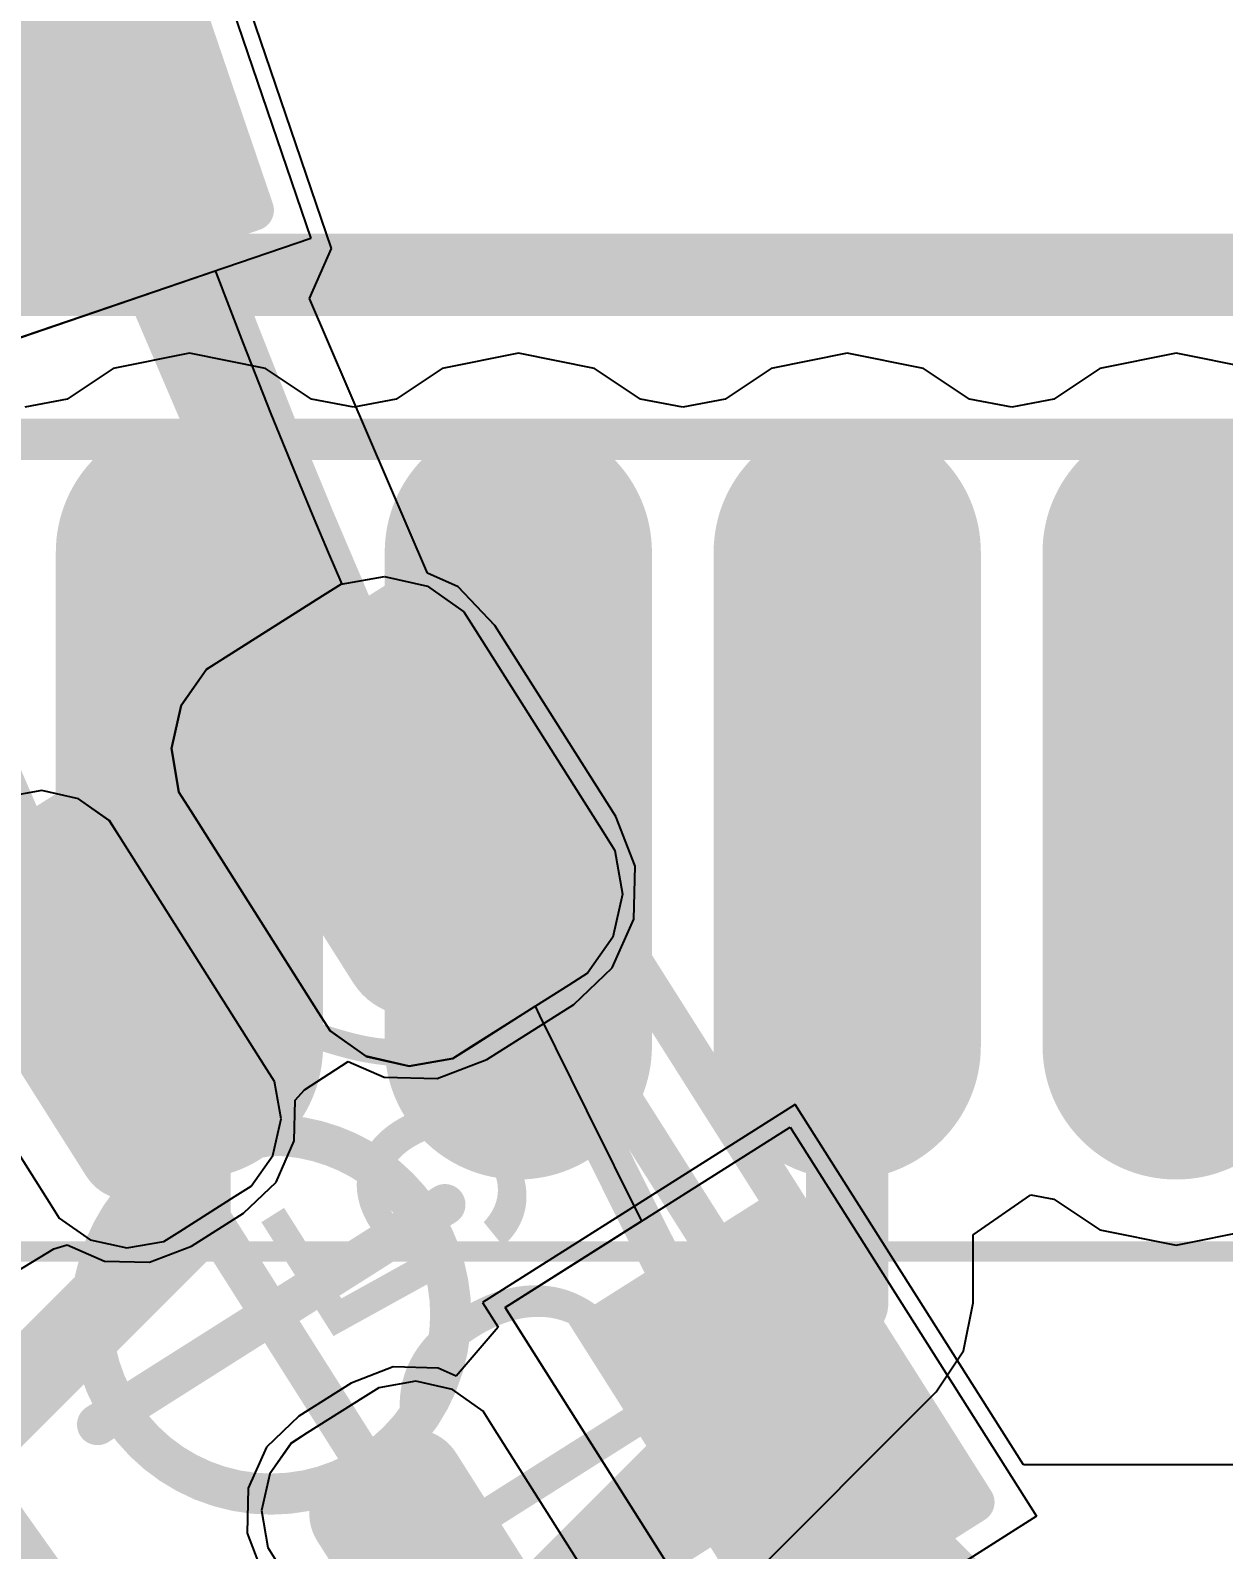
# Model space of a CAD drawing. Header units: inches. Extents: x -52 to 109, y 0 to 35.
# Drawn here: x 68.013 to 70.915, y 4.5 to 8.194 of the extents above; entities that cross this region are included whole.
import ezdxf

# ---------------------------------------------------------------- set-up
doc = ezdxf.new("R2010")
doc.units = ezdxf.units.IN
for name, color, linetype in [('Bottom 3D Body', 216, 'Continuous'), ('Bottom Courtyard', 56, 'Continuous'), ('Bottom Layer', 5, 'Continuous'), ('Bottom Overlay', 54, 'Continuous'), ('Bottom Paste', 16, 'Continuous'), ('Bottom Solder', 6, 'Continuous'), ('Mechanical 1', 6, 'Continuous'), ('Mechanical 4', 56, 'Continuous'), ('Top Component Outline', 56, 'Continuous'), ('Top Courtyard', 56, 'Continuous'), ('Top Layer', 1, 'Continuous'), ('Top Overlay', 2, 'Continuous'), ('Top Paste', 8, 'Continuous'), ('Top Solder', 216, 'Continuous')]:
    doc.layers.add(name, color=color, linetype=linetype)
doc.styles.add('Arial', font='', dxfattribs={"height": 0.2})
doc.styles.get('Arial').set_extended_font_data('Arial')

# ---------------------------------------------------------------- blocks, each defined once
blk = doc.blocks.new('APA_RGB_LED_2020_378')
at = {"layer": 'Top Layer'}
h = blk.add_hatch(color=1, dxfattribs=at)
edge = h.paths.add_edge_path()
edge.add_arc((-1.125, 1.025), 0.125, 90, 180)
edge.add_line((-1.25, 1.025), (-1.25, 0.775))
edge.add_arc((-1.125, 0.775), 0.125, 180, 270)
edge.add_line((-1.125, 0.65), (-0.575, 0.65))
edge.add_arc((-0.575, 0.775), 0.125, 270, 360)
edge.add_line((-0.45, 0.775), (-0.45, 1.025))
edge.add_arc((-0.575, 1.025), 0.125, 0, 90)
edge.add_line((-0.575, 1.15), (-1.125, 1.15))
h = blk.add_hatch(color=1, dxfattribs=at)
edge = h.paths.add_edge_path()
edge.add_arc((0.575, 1.025), 0.125, 90, 180)
edge.add_line((0.45, 1.025), (0.45, 0.775))
edge.add_arc((0.575, 0.775), 0.125, 180, 270)
edge.add_line((0.575, 0.65), (1.125, 0.65))
edge.add_arc((1.125, 0.775), 0.125, 270, 360)
edge.add_line((1.25, 0.775), (1.25, 1.025))
edge.add_arc((1.125, 1.025), 0.125, 0, 90)
edge.add_line((1.125, 1.15), (0.575, 1.15))
h = blk.add_hatch(color=1, dxfattribs=at)
edge = h.paths.add_edge_path()
edge.add_arc((-1.175, 0.075), 0.075, 90, 180)
edge.add_line((-1.25, 0.075), (-1.25, -0.075))
edge.add_arc((-1.175, -0.075), 0.075, 180, 270)
edge.add_line((-1.175, -0.15), (-0.525, -0.15))
edge.add_arc((-0.525, -0.075), 0.075, 270, 360)
edge.add_line((-0.45, -0.075), (-0.45, 0.075))
edge.add_arc((-0.525, 0.075), 0.075, 0, 90)
edge.add_line((-0.525, 0.15), (-1.175, 0.15))
h = blk.add_hatch(color=1, dxfattribs=at)
edge = h.paths.add_edge_path()
edge.add_arc((0.525, 0.075), 0.075, 90, 180)
edge.add_line((0.45, 0.075), (0.45, -0.075))
edge.add_arc((0.525, -0.075), 0.075, 180, 270)
edge.add_line((0.525, -0.15), (1.175, -0.15))
edge.add_arc((1.175, -0.075), 0.075, 270, 360)
edge.add_line((1.25, -0.075), (1.25, 0.075))
edge.add_arc((1.175, 0.075), 0.075, 0, 90)
edge.add_line((1.175, 0.15), (0.525, 0.15))
blk.add_hatch(color=1, dxfattribs=at).paths.add_polyline_path([(-1.25, -0.65), (-0.45, -0.65), (-0.45, -1.15), (-1.25, -1.15)])
h = blk.add_hatch(color=1, dxfattribs=at)
edge = h.paths.add_edge_path()
edge.add_arc((0.575, -0.775), 0.125, 90, 180)
edge.add_line((0.45, -0.775), (0.45, -1.025))
edge.add_arc((0.575, -1.025), 0.125, 180, 270)
edge.add_line((0.575, -1.15), (1.125, -1.15))
edge.add_arc((1.125, -1.025), 0.125, 270, 360)
edge.add_line((1.25, -1.025), (1.25, -0.775))
edge.add_arc((1.125, -0.775), 0.125, 0, 90)
edge.add_line((1.125, -0.65), (0.575, -0.65))
at = {"layer": 'Top Paste'}
h = blk.add_hatch(color=8, dxfattribs=at)
edge = h.paths.add_edge_path()
edge.add_arc((-1.125, 1.025), 0.125, 90, 180)
edge.add_line((-1.25, 1.025), (-1.25, 0.775))
edge.add_arc((-1.125, 0.775), 0.125, 180, 270)
edge.add_line((-1.125, 0.65), (-0.575, 0.65))
edge.add_arc((-0.575, 0.775), 0.125, 270, 360)
edge.add_line((-0.45, 0.775), (-0.45, 1.025))
edge.add_arc((-0.575, 1.025), 0.125, 0, 90)
edge.add_line((-0.575, 1.15), (-1.125, 1.15))
h = blk.add_hatch(color=8, dxfattribs=at)
edge = h.paths.add_edge_path()
edge.add_arc((0.575, 1.025), 0.125, 90, 180)
edge.add_line((0.45, 1.025), (0.45, 0.775))
edge.add_arc((0.575, 0.775), 0.125, 180, 270)
edge.add_line((0.575, 0.65), (1.125, 0.65))
edge.add_arc((1.125, 0.775), 0.125, 270, 360)
edge.add_line((1.25, 0.775), (1.25, 1.025))
edge.add_arc((1.125, 1.025), 0.125, 0, 90)
edge.add_line((1.125, 1.15), (0.575, 1.15))
h = blk.add_hatch(color=8, dxfattribs=at)
edge = h.paths.add_edge_path()
edge.add_arc((-1.175, 0.075), 0.075, 90, 180)
edge.add_line((-1.25, 0.075), (-1.25, -0.075))
edge.add_arc((-1.175, -0.075), 0.075, 180, 270)
edge.add_line((-1.175, -0.15), (-0.525, -0.15))
edge.add_arc((-0.525, -0.075), 0.075, 270, 360)
edge.add_line((-0.45, -0.075), (-0.45, 0.075))
edge.add_arc((-0.525, 0.075), 0.075, 0, 90)
edge.add_line((-0.525, 0.15), (-1.175, 0.15))
h = blk.add_hatch(color=8, dxfattribs=at)
edge = h.paths.add_edge_path()
edge.add_arc((0.525, 0.075), 0.075, 90, 180)
edge.add_line((0.45, 0.075), (0.45, -0.075))
edge.add_arc((0.525, -0.075), 0.075, 180, 270)
edge.add_line((0.525, -0.15), (1.175, -0.15))
edge.add_arc((1.175, -0.075), 0.075, 270, 360)
edge.add_line((1.25, -0.075), (1.25, 0.075))
edge.add_arc((1.175, 0.075), 0.075, 0, 90)
edge.add_line((1.175, 0.15), (0.525, 0.15))
blk.add_hatch(color=8, dxfattribs=at).paths.add_polyline_path([(-1.25, -0.65), (-0.45, -0.65), (-0.45, -1.15), (-1.25, -1.15)])
h = blk.add_hatch(color=8, dxfattribs=at)
edge = h.paths.add_edge_path()
edge.add_arc((0.575, -0.775), 0.125, 90, 180)
edge.add_line((0.45, -0.775), (0.45, -1.025))
edge.add_arc((0.575, -1.025), 0.125, 180, 270)
edge.add_line((0.575, -1.15), (1.125, -1.15))
edge.add_arc((1.125, -1.025), 0.125, 270, 360)
edge.add_line((1.25, -1.025), (1.25, -0.775))
edge.add_arc((1.125, -0.775), 0.125, 0, 90)
edge.add_line((1.125, -0.65), (0.575, -0.65))
at = {"layer": 'Top Solder'}
h = blk.add_hatch(color=216, dxfattribs=at)
edge = h.paths.add_edge_path()
edge.add_arc((-1.125, 1.025), 0.175, 90, 180)
edge.add_line((-1.3, 1.025), (-1.3, 0.775))
edge.add_arc((-1.125, 0.775), 0.175, 180, 270)
edge.add_line((-1.125, 0.6), (-0.575, 0.6))
edge.add_arc((-0.575, 0.775), 0.175, 270, 360)
edge.add_line((-0.4, 0.775), (-0.4, 1.025))
edge.add_arc((-0.575, 1.025), 0.175, 0, 90)
edge.add_line((-0.575, 1.2), (-1.125, 1.2))
h = blk.add_hatch(color=216, dxfattribs=at)
edge = h.paths.add_edge_path()
edge.add_arc((0.575, 1.025), 0.175, 90, 180)
edge.add_line((0.4, 1.025), (0.4, 0.775))
edge.add_arc((0.575, 0.775), 0.175, 180, 270)
edge.add_line((0.575, 0.6), (1.125, 0.6))
edge.add_arc((1.125, 0.775), 0.175, 270, 360)
edge.add_line((1.3, 0.775), (1.3, 1.025))
edge.add_arc((1.125, 1.025), 0.175, 0, 90)
edge.add_line((1.125, 1.2), (0.575, 1.2))
h = blk.add_hatch(color=216, dxfattribs=at)
edge = h.paths.add_edge_path()
edge.add_arc((-1.175, 0.075), 0.125, 90, 180)
edge.add_line((-1.3, 0.075), (-1.3, -0.075))
edge.add_arc((-1.175, -0.075), 0.125, 180, 270)
edge.add_line((-1.175, -0.2), (-0.525, -0.2))
edge.add_arc((-0.525, -0.075), 0.125, 270, 360)
edge.add_line((-0.4, -0.075), (-0.4, 0.075))
edge.add_arc((-0.525, 0.075), 0.125, 0, 90)
edge.add_line((-0.525, 0.2), (-1.175, 0.2))
h = blk.add_hatch(color=216, dxfattribs=at)
edge = h.paths.add_edge_path()
edge.add_arc((0.525, 0.075), 0.125, 90, 180)
edge.add_line((0.4, 0.075), (0.4, -0.075))
edge.add_arc((0.525, -0.075), 0.125, 180, 270)
edge.add_line((0.525, -0.2), (1.175, -0.2))
edge.add_arc((1.175, -0.075), 0.125, 270, 360)
edge.add_line((1.3, -0.075), (1.3, 0.075))
edge.add_arc((1.175, 0.075), 0.125, 0, 90)
edge.add_line((1.175, 0.2), (0.525, 0.2))
blk.add_hatch(color=216, dxfattribs=at).paths.add_polyline_path([(-1.3, -0.6), (-0.4, -0.6), (-0.4, -1.2), (-1.3, -1.2)])
h = blk.add_hatch(color=216, dxfattribs=at)
edge = h.paths.add_edge_path()
edge.add_arc((0.575, -0.775), 0.175, 90, 180)
edge.add_line((0.4, -0.775), (0.4, -1.025))
edge.add_arc((0.575, -1.025), 0.175, 180, 270)
edge.add_line((0.575, -1.2), (1.125, -1.2))
edge.add_arc((1.125, -1.025), 0.175, 270, 360)
edge.add_line((1.3, -1.025), (1.3, -0.775))
edge.add_arc((1.125, -0.775), 0.175, 0, 90)
edge.add_line((1.125, -0.6), (0.575, -0.6))
at = {"layer": 'Top Component Outline'}
for points in [[(1, 1, 0.1, 0.1, 0), (-1, 1, 0.1, 0.1, 0)], [(-1, 1, 0.1, 0.1, 0), (-1, -1, 0.1, 0.1, 0)], [(1, 1, 0.1, 0.1, 0), (1, -1, 0.1, 0.1, 0)], [(1, -1, 0.1, 0.1, 0), (-1, -1, 0.1, 0.1, 0)]]:
    blk.add_lwpolyline(points, format="xyseb", dxfattribs=at)
for points in [[(-1.025, 1, 0.05, 0.05, 1), (-0.975, 1, 0.05, 0.05, 1)], [(-1.025, 1, 0.05, 0.05, 1), (-0.975, 1, 0.05, 0.05, 1)], [(0.975, 1, 0.05, 0.05, 1), (1.025, 1, 0.05, 0.05, 1)], [(0.975, 1, 0.05, 0.05, 1), (1.025, 1, 0.05, 0.05, 1)], [(-1.025, -1, 0.05, 0.05, 1), (-0.975, -1, 0.05, 0.05, 1)], [(-1.025, -1, 0.05, 0.05, 1), (-0.975, -1, 0.05, 0.05, 1)], [(0.975, -1, 0.05, 0.05, 1), (1.025, -1, 0.05, 0.05, 1)], [(0.975, -1, 0.05, 0.05, 1), (1.025, -1, 0.05, 0.05, 1)]]:
    blk.add_lwpolyline(points, format="xyseb", close=True, dxfattribs=at)
at = {"layer": 'Top Courtyard'}
for points in [[(-1.3, 1.2, 0.1, 0.1, 0), (-1.3, -1.2, 0.1, 0.1, 0)], [(1.3, 1.2, 0.1, 0.1, 0), (-1.3, 1.2, 0.1, 0.1, 0)], [(1.3, 1.2, 0.1, 0.1, 0), (1.3, -1.2, 0.1, 0.1, 0)], [(0, 0.5, 0.1, 0.1, 0), (0, -0.5, 0.1, 0.1, 0)], [(0.5, 0, 0.1, 0.1, 0), (-0.5, 0, 0.1, 0.1, 0)], [(1.3, -1.2, 0.1, 0.1, 0), (-1.3, -1.2, 0.1, 0.1, 0)]]:
    blk.add_lwpolyline(points, format="xyseb", dxfattribs=at)
for points in [[(-1.325, 1.2, 0.05, 0.05, 1), (-1.275, 1.2, 0.05, 0.05, 1)], [(-1.325, 1.2, 0.05, 0.05, 1), (-1.275, 1.2, 0.05, 0.05, 1)], [(1.275, 1.2, 0.05, 0.05, 1), (1.325, 1.2, 0.05, 0.05, 1)], [(1.275, 1.2, 0.05, 0.05, 1), (1.325, 1.2, 0.05, 0.05, 1)], [(-0.025, 0.5, 0.05, 0.05, 1), (0.025, 0.5, 0.05, 0.05, 1)], [(-0.525, 0, 0.05, 0.05, 1), (-0.475, 0, 0.05, 0.05, 1)], [(0.475, 0, 0.05, 0.05, 1), (0.525, 0, 0.05, 0.05, 1)], [(-0.025, -0.5, 0.05, 0.05, 1), (0.025, -0.5, 0.05, 0.05, 1)], [(-1.325, -1.2, 0.05, 0.05, 1), (-1.275, -1.2, 0.05, 0.05, 1)], [(-1.325, -1.2, 0.05, 0.05, 1), (-1.275, -1.2, 0.05, 0.05, 1)], [(1.275, -1.2, 0.05, 0.05, 1), (1.325, -1.2, 0.05, 0.05, 1)], [(1.275, -1.2, 0.05, 0.05, 1), (1.325, -1.2, 0.05, 0.05, 1)]]:
    blk.add_lwpolyline(points, format="xyseb", close=True, dxfattribs=at)
at = {"layer": 'Top Overlay'}
for p, q in [((-1.2929, 1.2689), (-1.1937, 1.31)), ((-1.1937, 1.31), (-1.14, 1.31)), ((-1.14, 1.31), (-1.14, 1.31)), ((-1.14, 1.31), (-0.56, 1.31)), ((-0.56, 1.31), (-0.5063, 1.31)), ((-0.5063, 1.31), (-0.4071, 1.2689)), ((0.4071, 1.2689), (0.5063, 1.31)), ((0.5063, 1.31), (0.56, 1.31)), ((0.56, 1.31), (0.56, 1.31)), ((0.56, 1.31), (1.14, 1.31)), ((1.14, 1.31), (1.1937, 1.31)), ((1.1937, 1.31), (1.2929, 1.2689)), ((-1.3689, 1.1929), (-1.2929, 1.2689)), ((-0.4071, 1.2689), (-0.3311, 1.1929)), ((0.3311, 1.1929), (0.4071, 1.2689)), ((1.2929, 1.2689), (1.3689, 1.1929)), ((-1.41, 1.0937), (-1.3689, 1.1929)), ((-0.3311, 1.1929), (-0.29, 1.0937)), ((0.29, 1.0937), (0.3311, 1.1929)), ((1.3689, 1.1929), (1.41, 1.0937)), ((-1.41, 1.04), (-1.41, 1.0937)), ((-0.29, 1.0937), (-0.29, 1.04)), ((0.29, 1.04), (0.29, 1.0937)), ((1.41, 1.0937), (1.41, 1.04)), ((-1.41, 0.76), (-1.41, 1.04)), ((-0.29, 1.04), (-0.29, 1.04)), ((-0.29, 1.04), (-0.29, 0.76)), ((0.29, 0.76), (0.29, 1.04)), ((1.41, 1.04), (1.41, 1.04)), ((1.41, 1.04), (1.41, 0.76)), ((-1.41, 0.76), (-1.41, 0.76)), ((-1.41, 0.7063), (-1.41, 0.76)), ((-0.29, 0.76), (-0.29, 0.7063)), ((0.29, 0.76), (0.29, 0.76)), ((0.29, 0.7063), (0.29, 0.76)), ((1.41, 0.76), (1.41, 0.7063)), ((-1.3689, 0.6071), (-1.41, 0.7063)), ((-0.29, 0.7063), (-0.3311, 0.6071)), ((0.3311, 0.6071), (0.29, 0.7063)), ((1.41, 0.7063), (1.3689, 0.6071)), ((-1.2929, 0.5311), (-1.3689, 0.6071)), ((-0.3311, 0.6071), (-0.4071, 0.5311)), ((0.4071, 0.5311), (0.3311, 0.6071)), ((1.3689, 0.6071), (1.2929, 0.5311)), ((-1.1937, 0.49), (-1.2929, 0.5311)), ((-0.4071, 0.5311), (-0.5063, 0.49)), ((0.5063, 0.49), (0.4071, 0.5311)), ((1.2929, 0.5311), (1.1937, 0.49)), ((-1.14, 0.49), (-1.1937, 0.49)), ((-0.56, 0.49), (-1.14, 0.49)), ((-0.5063, 0.49), (-0.56, 0.49)), ((-0.56, 0.49), (-0.56, 0.49)), ((0.56, 0.49), (0.5063, 0.49)), ((1.14, 0.49), (0.56, 0.49)), ((1.1937, 0.49), (1.14, 0.49)), ((1.14, 0.49), (1.14, 0.49)), ((-1.2258, 0.31), (-1.3103, 0.275)), ((-1.18, 0.31), (-1.2258, 0.31)), ((-0.52, 0.31), (-1.18, 0.31)), ((-0.4743, 0.31), (-0.52, 0.31)), ((-0.52, 0.31), (-0.52, 0.31)), ((-0.3897, 0.275), (-0.4743, 0.31)), ((0.4742, 0.31), (0.3897, 0.275)), ((0.52, 0.31), (0.4742, 0.31)), ((1.18, 0.31), (0.52, 0.31)), ((1.2258, 0.31), (1.18, 0.31)), ((1.18, 0.31), (1.18, 0.31)), ((1.3103, 0.275), (1.2258, 0.31)), ((-1.3103, 0.275), (-1.375, 0.2103)), ((-0.325, 0.2103), (-0.3897, 0.275)), ((0.3897, 0.275), (0.325, 0.2103)), ((1.375, 0.2103), (1.3103, 0.275)), ((-1.375, 0.2103), (-1.41, 0.1258)), ((-0.29, 0.1258), (-0.325, 0.2103)), ((0.325, 0.2103), (0.29, 0.1258)), ((1.41, 0.1258), (1.375, 0.2103)), ((-1.41, 0.1258), (-1.41, 0.08)), ((-0.29, 0.08), (-0.29, 0.1258)), ((0.29, 0.1258), (0.29, 0.08)), ((1.41, 0.08), (1.41, 0.1258)), ((-1.41, 0.08), (-1.41, -0.08)), ((-1.41, 0.08), (-1.41, 0.08)), ((-0.29, -0.08), (-0.29, 0.08)), ((0.29, 0.08), (0.29, -0.08)), ((0.29, 0.08), (0.29, 0.08)), ((1.41, -0.08), (1.41, 0.08)), ((-1.41, -0.08), (-1.41, -0.1258)), ((-0.29, -0.1257), (-0.29, -0.08)), ((-0.29, -0.08), (-0.29, -0.08)), ((0.29, -0.08), (0.29, -0.1258)), ((1.41, -0.1257), (1.41, -0.08)), ((1.41, -0.08), (1.41, -0.08)), ((-1.41, -0.1258), (-1.375, -0.2103)), ((-0.325, -0.2103), (-0.29, -0.1257)), ((0.29, -0.1258), (0.325, -0.2103)), ((1.375, -0.2103), (1.41, -0.1257)), ((-1.375, -0.2103), (-1.3103, -0.275)), ((-0.3897, -0.275), (-0.325, -0.2103)), ((0.325, -0.2103), (0.3897, -0.275)), ((1.3103, -0.275), (1.375, -0.2103)), ((-1.3103, -0.275), (-1.2258, -0.31)), ((-0.4742, -0.31), (-0.3897, -0.275)), ((0.3897, -0.275), (0.4742, -0.31)), ((1.2258, -0.31), (1.3103, -0.275)), ((-1.2258, -0.31), (-1.18, -0.31)), ((-1.18, -0.31), (-1.18, -0.31)), ((-1.18, -0.31), (-0.52, -0.31)), ((-0.52, -0.31), (-0.4742, -0.31)), ((0.4742, -0.31), (0.52, -0.31)), ((0.52, -0.31), (0.52, -0.31)), ((0.52, -0.31), (1.18, -0.31)), ((1.18, -0.31), (1.2258, -0.31)), ((-1.41, -1.31), (-1.41, -0.49)), ((-1.41, -0.49), (-0.29, -0.49)), ((-0.29, -0.49), (-0.29, -1.31)), ((0.4071, -0.5311), (0.5063, -0.49)), ((0.5063, -0.49), (0.56, -0.49)), ((0.56, -0.49), (0.56, -0.49)), ((0.56, -0.49), (1.14, -0.49)), ((1.14, -0.49), (1.1937, -0.49)), ((1.1937, -0.49), (1.2929, -0.5311)), ((0.3311, -0.6071), (0.4071, -0.5311)), ((1.2929, -0.5311), (1.3689, -0.6071)), ((0.29, -0.7063), (0.3311, -0.6071)), ((1.3689, -0.6071), (1.41, -0.7063)), ((0.29, -0.76), (0.29, -0.7063)), ((1.41, -0.7063), (1.41, -0.76)), ((0.29, -1.04), (0.29, -0.76)), ((1.41, -0.76), (1.41, -0.76)), ((1.41, -0.76), (1.41, -1.04)), ((0.29, -1.04), (0.29, -1.04)), ((0.29, -1.0937), (0.29, -1.04)), ((1.41, -1.04), (1.41, -1.0937)), ((0.3311, -1.1929), (0.29, -1.0937)), ((1.41, -1.0937), (1.3689, -1.1929)), ((0.4071, -1.2689), (0.3311, -1.1929)), ((1.3689, -1.1929), (1.2929, -1.2689)), ((0.5063, -1.31), (0.4071, -1.2689)), ((1.2929, -1.2689), (1.1937, -1.31)), ((-0.29, -1.31), (-1.41, -1.31)), ((0.56, -1.31), (0.5063, -1.31)), ((1.14, -1.31), (0.56, -1.31)), ((1.1937, -1.31), (1.14, -1.31)), ((1.14, -1.31), (1.14, -1.31))]:
    blk.add_line(p, q, dxfattribs=at)
at = {"layer": 'Top Courtyard', "style": 'Arial'}
blk.add_text('D51', height=0.6, dxfattribs=at).set_placement((-0.8, -0.7))
blk = doc.blocks.new('APA_RGB_LED_2020_379')
at = {"layer": 'Top Layer'}
h = blk.add_hatch(color=1, dxfattribs=at)
edge = h.paths.add_edge_path()
edge.add_arc((-1.175, 0.075), 0.075, 90, 180)
edge.add_line((-1.25, 0.075), (-1.25, -0.075))
edge.add_arc((-1.175, -0.075), 0.075, 180, 270)
edge.add_line((-1.175, -0.15), (-0.525, -0.15))
edge.add_arc((-0.525, -0.075), 0.075, 270, 360)
edge.add_line((-0.45, -0.075), (-0.45, 0.075))
edge.add_arc((-0.525, 0.075), 0.075, 0, 90)
edge.add_line((-0.525, 0.15), (-1.175, 0.15))
h = blk.add_hatch(color=1, dxfattribs=at)
edge = h.paths.add_edge_path()
edge.add_arc((0.525, 0.075), 0.075, 90, 180)
edge.add_line((0.45, 0.075), (0.45, -0.075))
edge.add_arc((0.525, -0.075), 0.075, 180, 270)
edge.add_line((0.525, -0.15), (1.175, -0.15))
edge.add_arc((1.175, -0.075), 0.075, 270, 360)
edge.add_line((1.25, -0.075), (1.25, 0.075))
edge.add_arc((1.175, 0.075), 0.075, 0, 90)
edge.add_line((1.175, 0.15), (0.525, 0.15))
blk.add_hatch(color=1, dxfattribs=at).paths.add_polyline_path([(-1.25, -0.65), (-0.45, -0.65), (-0.45, -1.15), (-1.25, -1.15)])
h = blk.add_hatch(color=1, dxfattribs=at)
edge = h.paths.add_edge_path()
edge.add_arc((0.575, -0.775), 0.125, 90, 180)
edge.add_line((0.45, -0.775), (0.45, -1.025))
edge.add_arc((0.575, -1.025), 0.125, 180, 270)
edge.add_line((0.575, -1.15), (1.125, -1.15))
edge.add_arc((1.125, -1.025), 0.125, 270, 360)
edge.add_line((1.25, -1.025), (1.25, -0.775))
edge.add_arc((1.125, -0.775), 0.125, 0, 90)
edge.add_line((1.125, -0.65), (0.575, -0.65))
at = {"layer": 'Top Paste'}
h = blk.add_hatch(color=8, dxfattribs=at)
edge = h.paths.add_edge_path()
edge.add_arc((-1.175, 0.075), 0.075, 90, 180)
edge.add_line((-1.25, 0.075), (-1.25, -0.075))
edge.add_arc((-1.175, -0.075), 0.075, 180, 270)
edge.add_line((-1.175, -0.15), (-0.525, -0.15))
edge.add_arc((-0.525, -0.075), 0.075, 270, 360)
edge.add_line((-0.45, -0.075), (-0.45, 0.075))
edge.add_arc((-0.525, 0.075), 0.075, 0, 90)
edge.add_line((-0.525, 0.15), (-1.175, 0.15))
h = blk.add_hatch(color=8, dxfattribs=at)
edge = h.paths.add_edge_path()
edge.add_arc((0.525, 0.075), 0.075, 90, 180)
edge.add_line((0.45, 0.075), (0.45, -0.075))
edge.add_arc((0.525, -0.075), 0.075, 180, 270)
edge.add_line((0.525, -0.15), (1.175, -0.15))
edge.add_arc((1.175, -0.075), 0.075, 270, 360)
edge.add_line((1.25, -0.075), (1.25, 0.075))
edge.add_arc((1.175, 0.075), 0.075, 0, 90)
edge.add_line((1.175, 0.15), (0.525, 0.15))
blk.add_hatch(color=8, dxfattribs=at).paths.add_polyline_path([(-1.25, -0.65), (-0.45, -0.65), (-0.45, -1.15), (-1.25, -1.15)])
h = blk.add_hatch(color=8, dxfattribs=at)
edge = h.paths.add_edge_path()
edge.add_arc((0.575, -0.775), 0.125, 90, 180)
edge.add_line((0.45, -0.775), (0.45, -1.025))
edge.add_arc((0.575, -1.025), 0.125, 180, 270)
edge.add_line((0.575, -1.15), (1.125, -1.15))
edge.add_arc((1.125, -1.025), 0.125, 270, 360)
edge.add_line((1.25, -1.025), (1.25, -0.775))
edge.add_arc((1.125, -0.775), 0.125, 0, 90)
edge.add_line((1.125, -0.65), (0.575, -0.65))
at = {"layer": 'Top Solder'}
h = blk.add_hatch(color=216, dxfattribs=at)
edge = h.paths.add_edge_path()
edge.add_arc((-1.175, 0.075), 0.125, 90, 180)
edge.add_line((-1.3, 0.075), (-1.3, -0.075))
edge.add_arc((-1.175, -0.075), 0.125, 180, 270)
edge.add_line((-1.175, -0.2), (-0.525, -0.2))
edge.add_arc((-0.525, -0.075), 0.125, 270, 360)
edge.add_line((-0.4, -0.075), (-0.4, 0.075))
edge.add_arc((-0.525, 0.075), 0.125, 0, 90)
edge.add_line((-0.525, 0.2), (-1.175, 0.2))
h = blk.add_hatch(color=216, dxfattribs=at)
edge = h.paths.add_edge_path()
edge.add_arc((0.525, 0.075), 0.125, 90, 180)
edge.add_line((0.4, 0.075), (0.4, -0.075))
edge.add_arc((0.525, -0.075), 0.125, 180, 270)
edge.add_line((0.525, -0.2), (1.175, -0.2))
edge.add_arc((1.175, -0.075), 0.125, 270, 360)
edge.add_line((1.3, -0.075), (1.3, 0.075))
edge.add_arc((1.175, 0.075), 0.125, 0, 90)
edge.add_line((1.175, 0.2), (0.525, 0.2))
blk.add_hatch(color=216, dxfattribs=at).paths.add_polyline_path([(-1.3, -0.6), (-0.4, -0.6), (-0.4, -1.2), (-1.3, -1.2)])
h = blk.add_hatch(color=216, dxfattribs=at)
edge = h.paths.add_edge_path()
edge.add_arc((0.575, -0.775), 0.175, 90, 180)
edge.add_line((0.4, -0.775), (0.4, -1.025))
edge.add_arc((0.575, -1.025), 0.175, 180, 270)
edge.add_line((0.575, -1.2), (1.125, -1.2))
edge.add_arc((1.125, -1.025), 0.175, 270, 360)
edge.add_line((1.3, -1.025), (1.3, -0.775))
edge.add_arc((1.125, -0.775), 0.175, 0, 90)
edge.add_line((1.125, -0.6), (0.575, -0.6))
at = {"layer": 'Top Component Outline'}
for points in [[(-1, 1, 0.1, 0.1, 0), (-1, -1, 0.1, 0.1, 0)], [(1, 1, 0.1, 0.1, 0), (1, -1, 0.1, 0.1, 0)], [(1, -1, 0.1, 0.1, 0), (-1, -1, 0.1, 0.1, 0)]]:
    blk.add_lwpolyline(points, format="xyseb", dxfattribs=at)
for points in [[(-1.025, -1, 0.05, 0.05, 1), (-0.975, -1, 0.05, 0.05, 1)], [(-1.025, -1, 0.05, 0.05, 1), (-0.975, -1, 0.05, 0.05, 1)], [(0.975, -1, 0.05, 0.05, 1), (1.025, -1, 0.05, 0.05, 1)], [(0.975, -1, 0.05, 0.05, 1), (1.025, -1, 0.05, 0.05, 1)]]:
    blk.add_lwpolyline(points, format="xyseb", close=True, dxfattribs=at)
at = {"layer": 'Top Courtyard'}
for points in [[(-1.3, 1.2, 0.1, 0.1, 0), (-1.3, -1.2, 0.1, 0.1, 0)], [(1.3, 1.2, 0.1, 0.1, 0), (1.3, -1.2, 0.1, 0.1, 0)], [(0, 0.5, 0.1, 0.1, 0), (0, -0.5, 0.1, 0.1, 0)], [(0.5, 0, 0.1, 0.1, 0), (-0.5, 0, 0.1, 0.1, 0)], [(1.3, -1.2, 0.1, 0.1, 0), (-1.3, -1.2, 0.1, 0.1, 0)]]:
    blk.add_lwpolyline(points, format="xyseb", dxfattribs=at)
for points in [[(-0.025, 0.5, 0.05, 0.05, 1), (0.025, 0.5, 0.05, 0.05, 1)], [(-0.525, 0, 0.05, 0.05, 1), (-0.475, 0, 0.05, 0.05, 1)], [(0.475, 0, 0.05, 0.05, 1), (0.525, 0, 0.05, 0.05, 1)], [(-0.025, -0.5, 0.05, 0.05, 1), (0.025, -0.5, 0.05, 0.05, 1)], [(-1.325, -1.2, 0.05, 0.05, 1), (-1.275, -1.2, 0.05, 0.05, 1)], [(-1.325, -1.2, 0.05, 0.05, 1), (-1.275, -1.2, 0.05, 0.05, 1)], [(1.275, -1.2, 0.05, 0.05, 1), (1.325, -1.2, 0.05, 0.05, 1)], [(1.275, -1.2, 0.05, 0.05, 1), (1.325, -1.2, 0.05, 0.05, 1)]]:
    blk.add_lwpolyline(points, format="xyseb", close=True, dxfattribs=at)
at = {"layer": 'Top Overlay'}
for p, q in [((-0.4743, 0.31), (-0.52, 0.31)), ((-0.3897, 0.275), (-0.4743, 0.31)), ((0.4742, 0.31), (0.3897, 0.275)), ((0.52, 0.31), (0.4742, 0.31)), ((1.18, 0.31), (0.52, 0.31)), ((-0.325, 0.2103), (-0.3897, 0.275)), ((0.3897, 0.275), (0.325, 0.2103)), ((-0.29, 0.1258), (-0.325, 0.2103)), ((0.325, 0.2103), (0.29, 0.1258)), ((-0.29, 0.08), (-0.29, 0.1258)), ((0.29, 0.1258), (0.29, 0.08)), ((-0.29, -0.08), (-0.29, 0.08)), ((0.29, 0.08), (0.29, -0.08)), ((0.29, 0.08), (0.29, 0.08)), ((-0.29, -0.1257), (-0.29, -0.08)), ((-0.29, -0.08), (-0.29, -0.08)), ((0.29, -0.08), (0.29, -0.1257)), ((-0.325, -0.2103), (-0.29, -0.1257)), ((0.29, -0.1257), (0.325, -0.2103)), ((1.375, -0.2103), (1.41, -0.1258)), ((-0.3897, -0.275), (-0.325, -0.2103)), ((0.325, -0.2103), (0.3897, -0.275)), ((1.3103, -0.275), (1.375, -0.2103)), ((-0.4742, -0.31), (-0.3897, -0.275)), ((0.3897, -0.275), (0.4743, -0.31)), ((1.2258, -0.31), (1.3103, -0.275)), ((-1.18, -0.31), (-0.52, -0.31)), ((-0.52, -0.31), (-0.4742, -0.31)), ((0.4743, -0.31), (0.52, -0.31)), ((0.52, -0.31), (0.52, -0.31)), ((0.52, -0.31), (1.18, -0.31)), ((1.18, -0.31), (1.2258, -0.31)), ((-1.41, -1.31), (-1.41, -0.49)), ((-1.41, -0.49), (-0.29, -0.49)), ((-0.29, -0.49), (-0.29, -1.31)), ((0.4071, -0.5311), (0.5063, -0.49)), ((0.5063, -0.49), (0.56, -0.49)), ((0.56, -0.49), (0.56, -0.49)), ((0.56, -0.49), (1.14, -0.49)), ((1.14, -0.49), (1.1937, -0.49)), ((1.1937, -0.49), (1.2929, -0.5311)), ((0.3311, -0.6071), (0.4071, -0.5311)), ((1.2929, -0.5311), (1.3689, -0.6071)), ((0.29, -0.7063), (0.3311, -0.6071)), ((1.3689, -0.6071), (1.41, -0.7063)), ((0.29, -0.76), (0.29, -0.7063)), ((1.41, -0.7063), (1.41, -0.76)), ((0.29, -1.04), (0.29, -0.76)), ((1.41, -0.76), (1.41, -0.76)), ((1.41, -0.76), (1.41, -1.04)), ((0.29, -1.04), (0.29, -1.04)), ((0.29, -1.0937), (0.29, -1.04)), ((1.41, -1.04), (1.41, -1.0937)), ((0.3311, -1.1929), (0.29, -1.0937)), ((1.41, -1.0937), (1.3689, -1.1929)), ((0.4071, -1.2689), (0.3311, -1.1929)), ((1.3689, -1.1929), (1.2929, -1.2689)), ((0.5063, -1.31), (0.4071, -1.2689)), ((1.2929, -1.2689), (1.1937, -1.31)), ((-0.29, -1.31), (-1.41, -1.31)), ((0.56, -1.31), (0.5063, -1.31)), ((1.14, -1.31), (0.56, -1.31)), ((1.1937, -1.31), (1.14, -1.31)), ((1.14, -1.31), (1.14, -1.31))]:
    blk.add_line(p, q, dxfattribs=at)
at = {"layer": 'Top Courtyard', "style": 'Arial'}
blk.add_text('D52', height=0.6, dxfattribs=at).set_placement((-0.8, -0.7))
blk = doc.blocks.new('TQFP80P1200X1200X120_44N_B_447')
at = {"layer": 'Bottom Layer'}
h = blk.add_hatch(color=5, dxfattribs=at)
edge = h.paths.add_edge_path()
edge.add_arc((5.275, 3.2), 0.275, 90, 270)
edge.add_line((5.275, 2.925), (6.475, 2.925))
edge.add_arc((6.475, 3.2), 0.275, 270, 450)
edge.add_line((6.475, 3.475), (5.275, 3.475))
h = blk.add_hatch(color=5, dxfattribs=at)
edge = h.paths.add_edge_path()
edge.add_arc((5.275, 2.4), 0.275, 90, 270)
edge.add_line((5.275, 2.125), (6.475, 2.125))
edge.add_arc((6.475, 2.4), 0.275, 270, 450)
edge.add_line((6.475, 2.675), (5.275, 2.675))
h = blk.add_hatch(color=5, dxfattribs=at)
edge = h.paths.add_edge_path()
edge.add_arc((5.275, 1.6), 0.275, 90, 270)
edge.add_line((5.275, 1.325), (6.475, 1.325))
edge.add_arc((6.475, 1.6), 0.275, 270, 450)
edge.add_line((6.475, 1.875), (5.275, 1.875))
h = blk.add_hatch(color=5, dxfattribs=at)
edge = h.paths.add_edge_path()
edge.add_arc((5.275, 0.8), 0.275, 90, 270)
edge.add_line((5.275, 0.525), (6.475, 0.525))
edge.add_arc((6.475, 0.8), 0.275, 270, 450)
edge.add_line((6.475, 1.075), (5.275, 1.075))
at = {"layer": 'Bottom Paste'}
h = blk.add_hatch(color=16, dxfattribs=at)
edge = h.paths.add_edge_path()
edge.add_arc((5.275, 3.2), 0.275, 90, 270)
edge.add_line((5.275, 2.925), (6.475, 2.925))
edge.add_arc((6.475, 3.2), 0.275, 270, 450)
edge.add_line((6.475, 3.475), (5.275, 3.475))
h = blk.add_hatch(color=16, dxfattribs=at)
edge = h.paths.add_edge_path()
edge.add_arc((5.275, 2.4), 0.275, 90, 270)
edge.add_line((5.275, 2.125), (6.475, 2.125))
edge.add_arc((6.475, 2.4), 0.275, 270, 450)
edge.add_line((6.475, 2.675), (5.275, 2.675))
h = blk.add_hatch(color=16, dxfattribs=at)
edge = h.paths.add_edge_path()
edge.add_arc((5.275, 1.6), 0.275, 90, 270)
edge.add_line((5.275, 1.325), (6.475, 1.325))
edge.add_arc((6.475, 1.6), 0.275, 270, 450)
edge.add_line((6.475, 1.875), (5.275, 1.875))
h = blk.add_hatch(color=16, dxfattribs=at)
edge = h.paths.add_edge_path()
edge.add_arc((5.275, 0.8), 0.275, 90, 270)
edge.add_line((5.275, 0.525), (6.475, 0.525))
edge.add_arc((6.475, 0.8), 0.275, 270, 450)
edge.add_line((6.475, 1.075), (5.275, 1.075))
at = {"layer": 'Bottom Solder'}
h = blk.add_hatch(color=6, dxfattribs=at)
edge = h.paths.add_edge_path()
edge.add_arc((5.275, 3.2), 0.325, 90, 270)
edge.add_line((5.275, 2.875), (6.475, 2.875))
edge.add_arc((6.475, 3.2), 0.325, 270, 450)
edge.add_line((6.475, 3.525), (5.275, 3.525))
h = blk.add_hatch(color=6, dxfattribs=at)
edge = h.paths.add_edge_path()
edge.add_arc((5.275, 2.4), 0.325, 90, 270)
edge.add_line((5.275, 2.075), (6.475, 2.075))
edge.add_arc((6.475, 2.4), 0.325, 270, 450)
edge.add_line((6.475, 2.725), (5.275, 2.725))
h = blk.add_hatch(color=6, dxfattribs=at)
edge = h.paths.add_edge_path()
edge.add_arc((5.275, 1.6), 0.325, 90, 270)
edge.add_line((5.275, 1.275), (6.475, 1.275))
edge.add_arc((6.475, 1.6), 0.325, 270, 450)
edge.add_line((6.475, 1.925), (5.275, 1.925))
h = blk.add_hatch(color=6, dxfattribs=at)
edge = h.paths.add_edge_path()
edge.add_arc((5.275, 0.8), 0.325, 90, 270)
edge.add_line((5.275, 0.475), (6.475, 0.475))
edge.add_arc((6.475, 0.8), 0.325, 270, 450)
edge.add_line((6.475, 1.125), (5.275, 1.125))
at = {"layer": 'Bottom 3D Body'}
blk.add_lwpolyline([(5, -5, 0.1, 0.1, 0), (5, 5, 0.1, 0.1, 0)], format="xyseb", dxfattribs=at)
at = {"layer": 'Bottom Courtyard'}
blk.add_lwpolyline([(6.975, -6.975, 0.05, 0.05, 0), (6.975, 6.975, 0.05, 0.05, 0)], format="xyseb", dxfattribs=at)
at = {"layer": 'Bottom Overlay'}
blk.add_lwpolyline([(4.6, -4.6, 0.2, 0.2, 0), (4.6, 4.6, 0.2, 0.2, 0)], format="xyseb", dxfattribs=at)

msp = doc.modelspace()

# ---------------------------------------------------------------- linework, layer by layer
at = {"layer": 'Bottom Layer'}
for p, q in [((68.4, 7.4093), (68.2147, 7.3724)), ((68.5854, 7.3724), (68.4, 7.4093)), ((69.2, 7.4093), (69.0147, 7.3724)), ((69.3854, 7.3724), (69.2, 7.4093)), ((70, 7.4093), (69.8147, 7.3724)), ((70.1854, 7.3724), (70, 7.4093)), ((70.8, 7.4093), (70.6147, 7.3724)), ((70.9853, 7.3724), (70.8, 7.4093)), ((68.2147, 7.3724), (68.1027, 7.2976)), ((68.6973, 7.2976), (68.5854, 7.3724)), ((69.0147, 7.3724), (68.9027, 7.2976)), ((69.4973, 7.2976), (69.3854, 7.3724)), ((69.8147, 7.3724), (69.7027, 7.2976)), ((70.2973, 7.2976), (70.1854, 7.3724)), ((70.6147, 7.3724), (70.5027, 7.2976)), ((68.1027, 7.2976), (68, 7.2783)), ((68.8, 7.2783), (68.6973, 7.2976)), ((68.9027, 7.2976), (68.8, 7.2783)), ((69.6, 7.2783), (69.4973, 7.2976)), ((69.7027, 7.2976), (69.6, 7.2783)), ((70.4, 7.2783), (70.2973, 7.2976)), ((70.5027, 7.2976), (70.4, 7.2783)), ((70.3059, 5.2656), (70.4462, 5.363)), ((70.4462, 5.363), (70.5027, 5.3524)), ((70.5027, 5.3524), (70.6147, 5.2775)), ((70.3059, 5.1), (70.3059, 5.2656)), ((70.6147, 5.2775), (70.8, 5.2407)), ((70.8, 5.2407), (70.9853, 5.2775)), ((70.2826, 4.983), (70.3059, 5.1)), ((70.2163, 4.8837), (70.2826, 4.983)), ((69.3163, 3.9837), (70.2163, 4.8837)), ((70.2163, 4.8837), (70.2163, 4.8837))]:
    msp.add_line(p, q, dxfattribs=at)
for points in [[(68.4, 5.3, 0.2, 0.2, 0), (68.4, 6.325, 0.2, 0.2, 0)], [(70, 5.1, 0.2, 0.2, 0), (70, 6.325, 0.2, 0.2, 0)], [(67.7, 4.6, 0.2, 0.2, 0), (68.4, 5.3, 0.2, 0.2, 0)], [(69.1, 4.2, 0.2, 0.2, 0), (70, 5.1, 0.2, 0.2, 0)]]:
    msp.add_lwpolyline(points, format="xyseb", dxfattribs=at)
for points in [[(68.35, 6.325, 0.1, 0.1, 1), (68.45, 6.325, 0.1, 0.1, 1)], [(69.95, 6.325, 0.1, 0.1, 1), (70.05, 6.325, 0.1, 0.1, 1)], [(68.35, 5.3, 0.1, 0.1, 1), (68.45, 5.3, 0.1, 0.1, 1)], [(68.35, 5.3, 0.1, 0.1, 1), (68.45, 5.3, 0.1, 0.1, 1)], [(69.95, 5.1, 0.1, 0.1, 1), (70.05, 5.1, 0.1, 0.1, 1)], [(69.95, 5.1, 0.1, 0.1, 1), (70.05, 5.1, 0.1, 0.1, 1)]]:
    msp.add_lwpolyline(points, format="xyseb", close=True, dxfattribs=at)
at = {"layer": 'Mechanical 1'}
for points in [[(68.1957, 5.2385, 0.1, 0.1, -0.303347), (68.599, 5.5079, 0.1, 0.1, 0)], [(68.599, 5.5079, 0.1, 0.1, -0.198914), (68.9076, 5.3801, 0.1, 0.1, 0)], [(68.9076, 5.3801, 0.1, 0.1, -0.198914), (69.0355, 5.0715, 0.1, 0.1, 0)], [(68.2903, 4.7628, 0.1, 0.1, -0.303344), (68.1957, 5.2385, 0.1, 0.1, 0)], [(69.0355, 5.0714, 0.1, 0.1, -0.303346), (68.766, 4.6682, 0.1, 0.1, 0)], [(68.766, 4.6682, 0.1, 0.1, -0.303346), (68.2903, 4.7628, 0.1, 0.1, 0)]]:
    msp.add_lwpolyline(points, format="xyseb", dxfattribs=at)
for points in [[(68.574, 5.5079, 0.05, 0.05, 1), (68.624, 5.5079, 0.05, 0.05, 1)], [(68.574, 5.5079, 0.05, 0.05, 1), (68.624, 5.5079, 0.05, 0.05, 1)], [(68.8826, 5.3801, 0.05, 0.05, 1), (68.9326, 5.3801, 0.05, 0.05, 1)], [(68.8826, 5.3801, 0.05, 0.05, 1), (68.9326, 5.3801, 0.05, 0.05, 1)], [(68.1707, 5.2385, 0.05, 0.05, 1), (68.2207, 5.2385, 0.05, 0.05, 1)], [(68.1707, 5.2385, 0.05, 0.05, 1), (68.2207, 5.2385, 0.05, 0.05, 1)], [(69.0105, 5.0714, 0.05, 0.05, 1), (69.0605, 5.0714, 0.05, 0.05, 1)], [(69.0105, 5.0715, 0.05, 0.05, 1), (69.0605, 5.0715, 0.05, 0.05, 1)], [(68.2653, 4.7628, 0.05, 0.05, 1), (68.3153, 4.7628, 0.05, 0.05, 1)], [(68.2653, 4.7628, 0.05, 0.05, 1), (68.3153, 4.7628, 0.05, 0.05, 1)], [(68.741, 4.6682, 0.05, 0.05, 1), (68.791, 4.6682, 0.05, 0.05, 1)], [(68.741, 4.6682, 0.05, 0.05, 1), (68.791, 4.6682, 0.05, 0.05, 1)]]:
    msp.add_lwpolyline(points, format="xyseb", close=True, dxfattribs=at)
at = {"layer": 'Mechanical 4'}
for points in [[(71.8037, 7.4113, 0.1, 0.1, -0.035357), (70.8224, 13.6604, 0.1, 0.1, 0)], [(68.4323, 7.6904, 0.1, 0.1, -0.040304), (67.4175, 11.4084, 0.1, 0.1, 0)], [(68.3191, 4.0555, 0.1, 0.1, -0.079007), (66.1366, 8.0516, 0.1, 0.1, 0)], [(68.7022, 7.008, 0.1, 0.1, -0.010298), (68.4323, 7.6904, 0.1, 0.1, 0)], [(68.9898, 6.3532, 0.1, 0.1, -0.00835), (68.7022, 7.008, 0.1, 0.1, 0)], [(69.2897, 5.7211, 0.1, 0.1, -0.00615), (68.9898, 6.3532, 0.1, 0.1, 0)], [(69.9043, 4.5045, 0.1, 0.1, -0.004945), (69.2897, 5.7211, 0.1, 0.1, 0)], [(69.9043, 4.5045, 0.1, 0.1, 0), (70.056, 4.2112, 0.1, 0.1, 0)]]:
    msp.add_lwpolyline(points, format="xyseb", dxfattribs=at)
for points in [[(68.4073, 7.6904, 0.05, 0.05, 1), (68.4573, 7.6904, 0.05, 0.05, 1)], [(68.4073, 7.6904, 0.05, 0.05, 1), (68.4573, 7.6904, 0.05, 0.05, 1)], [(68.6772, 7.008, 0.05, 0.05, 1), (68.7272, 7.008, 0.05, 0.05, 1)], [(68.6772, 7.008, 0.05, 0.05, 1), (68.7272, 7.008, 0.05, 0.05, 1)], [(68.9648, 6.3532, 0.05, 0.05, 1), (69.0148, 6.3532, 0.05, 0.05, 1)], [(68.9648, 6.3532, 0.05, 0.05, 1), (69.0148, 6.3532, 0.05, 0.05, 1)], [(69.2647, 5.7211, 0.05, 0.05, 1), (69.3147, 5.7211, 0.05, 0.05, 1)], [(69.2647, 5.7211, 0.05, 0.05, 1), (69.3147, 5.7211, 0.05, 0.05, 1)], [(69.8793, 4.5045, 0.05, 0.05, 1), (69.9293, 4.5045, 0.05, 0.05, 1)], [(69.8793, 4.5045, 0.05, 0.05, 1), (69.9293, 4.5045, 0.05, 0.05, 1)]]:
    msp.add_lwpolyline(points, format="xyseb", close=True, dxfattribs=at)
at = {"layer": 'Top Layer'}
for p, q in [((68.7459, 7.6636), (68.3584, 8.7993)), ((68.6921, 7.5427), (68.7459, 7.6636)), ((68.7459, 7.6636), (68.7459, 7.6636)), ((68.9787, 6.8746), (68.6921, 7.5427)), ((69.054, 6.8412), (68.9787, 6.8746)), ((69.1431, 6.7475), (69.054, 6.8412)), ((69.4374, 6.2828), (69.1431, 6.7475)), ((69.4839, 6.1622), (69.4374, 6.2828)), ((69.4807, 6.033), (69.4839, 6.1622)), ((69.4283, 5.9148), (69.4807, 6.033)), ((69.3347, 5.8256), (69.4283, 5.9148)), ((69.1234, 5.6919), (69.3347, 5.8256)), ((69.0028, 5.6454), (69.1234, 5.6919)), ((68.6802, 5.6178), (68.786, 5.6873)), ((68.786, 5.6873), (68.8736, 5.6485)), ((68.6575, 5.5927), (68.6802, 5.6178)), ((68.8736, 5.6485), (69.0028, 5.6454)), ((68.6551, 5.4937), (68.6575, 5.5927)), ((69.8733, 5.5824), (69.1129, 5.101)), ((70.4283, 4.7059), (69.8733, 5.5824)), ((68.6107, 5.3937), (68.6551, 5.4937)), ((68.5315, 5.3182), (68.6107, 5.3937)), ((68.4048, 5.238), (68.5315, 5.3182)), ((67.9623, 5.1658), (68.0704, 5.2317)), ((68.0704, 5.2317), (68.1027, 5.2415)), ((68.1027, 5.2415), (68.1933, 5.2013)), ((68.3027, 5.1986), (68.4048, 5.238)), ((68.1933, 5.2013), (68.3027, 5.1986)), ((69.1129, 5.101), (69.151, 5.0408)), ((69.151, 5.0408), (69.0486, 4.9221)), ((68.8953, 4.9443), (68.7932, 4.9049)), ((69.0046, 4.9416), (68.8953, 4.9443)), ((69.0486, 4.9221), (69.0046, 4.9416)), ((68.7932, 4.9049), (68.6665, 4.8247)), ((68.6665, 4.8247), (68.5872, 4.7492)), ((68.5872, 4.7492), (68.5429, 4.6492)), ((71.5733, 4.7059), (70.4283, 4.7059)), ((68.5429, 4.6492), (68.5402, 4.5398)), ((68.5402, 4.5398), (68.5796, 4.4378))]:
    msp.add_line(p, q, dxfattribs=at)
for points in [[(68.1263, 8.0862, 0.2, 0.2, 0), (68.2359, 7.833, 0.2, 0.2, 0)], [(68.2359, 7.833, 0.2, 0.2, 0), (68.2403, 7.8202, 0.2, 0.2, 0)], [(68.2403, 7.8202, 0.2, 0.2, 0), (68.7949, 6.527, 0.2, 0.2, 0)], [(67.3942, 7.5194, 0.2, 0.2, 0), (68.0235, 6.0682, 0.2, 0.2, 0)], [(68.7949, 6.527, 0.2, 0.2, 0), (68.9047, 6.2711, 0.2, 0.2, 0)], [(68.0235, 6.0682, 0.2, 0.2, 0), (68.1443, 5.7896, 0.2, 0.2, 0)], [(69.8141, 4.8347, 0.2, 0.2, 0), (70.2488, 4.4, 0.2, 0.2, 0)]]:
    msp.add_lwpolyline(points, format="xyseb", dxfattribs=at)
for points in [[(68.0763, 8.0862, 0.1, 0.1, 1), (68.1763, 8.0862, 0.1, 0.1, 1)], [(68.1859, 7.833, 0.1, 0.1, 1), (68.2859, 7.833, 0.1, 0.1, 1)], [(68.1859, 7.833, 0.1, 0.1, 1), (68.2859, 7.833, 0.1, 0.1, 1)], [(68.1903, 7.8202, 0.1, 0.1, 1), (68.2903, 7.8202, 0.1, 0.1, 1)], [(68.1903, 7.8202, 0.1, 0.1, 1), (68.2903, 7.8202, 0.1, 0.1, 1)], [(68.7449, 6.527, 0.1, 0.1, 1), (68.8449, 6.527, 0.1, 0.1, 1)], [(68.7449, 6.527, 0.1, 0.1, 1), (68.8449, 6.527, 0.1, 0.1, 1)], [(68.8547, 6.2711, 0.1, 0.1, 1), (68.9547, 6.2711, 0.1, 0.1, 1)], [(67.9735, 6.0682, 0.1, 0.1, 1), (68.0735, 6.0682, 0.1, 0.1, 1)], [(67.9735, 6.0682, 0.1, 0.1, 1), (68.0735, 6.0682, 0.1, 0.1, 1)], [(68.0943, 5.7896, 0.1, 0.1, 1), (68.1943, 5.7896, 0.1, 0.1, 1)], [(69.7641, 4.8347, 0.1, 0.1, 1), (69.8641, 4.8347, 0.1, 0.1, 1)]]:
    msp.add_lwpolyline(points, format="xyseb", close=True, dxfattribs=at)
at = {"layer": 'Top Overlay'}
for p, q in [((67.9191, 7.4238), (68.463, 7.6094)), ((68.463, 7.6094), (68.465, 7.6039)), ((68.465, 7.6039), (68.5307, 7.4326)), ((68.5307, 7.4326), (68.5982, 7.262)), ((68.5982, 7.262), (68.6674, 7.092)), ((68.6674, 7.092), (68.7027, 7.0074)), ((68.7027, 7.0074), (68.7374, 6.925)), ((68.7374, 6.925), (68.7704, 6.8481)), ((68.7688, 6.8478), (68.7234, 6.8191)), ((68.7704, 6.8481), (68.7688, 6.8478)), ((68.7234, 6.8191), (68.4868, 6.6693)), ((68.4868, 6.6693), (68.4414, 6.6406)), ((68.4414, 6.6406), (68.3796, 6.5528)), ((68.3796, 6.5528), (68.3561, 6.448)), ((68.3561, 6.448), (68.3744, 6.3421)), ((68.0411, 6.3457), (67.951, 6.33)), ((68.1304, 6.3256), (68.0411, 6.3457)), ((68.2052, 6.2729), (68.1304, 6.3256)), ((68.3744, 6.3421), (68.4031, 6.2968)), ((68.4031, 6.2968), (68.7134, 5.8067)), ((68.2297, 6.2343), (68.2052, 6.2729)), ((68.5827, 5.6766), (68.2297, 6.2343)), ((67.7058, 5.9026), (68.0589, 5.345)), ((68.7134, 5.8067), (68.7421, 5.7613)), ((69.086, 5.723), (69.2411, 5.8213)), ((69.2411, 5.8213), (69.2518, 5.7991)), ((69.2518, 5.7991), (69.2901, 5.7205)), ((68.7421, 5.7613), (68.8299, 5.6995)), ((68.8299, 5.6995), (68.9348, 5.6759)), ((68.9348, 5.6759), (69.0406, 5.6943)), ((69.0406, 5.6943), (69.086, 5.723)), ((69.2901, 5.7205), (69.3656, 5.5678)), ((68.6072, 5.638), (68.5827, 5.6766)), ((68.5827, 5.6766), (68.5827, 5.6766)), ((68.6228, 5.5478), (68.6072, 5.638)), ((68.6028, 5.4585), (68.6228, 5.5478)), ((69.3656, 5.5678), (69.4999, 5.2986)), ((68.5501, 5.3837), (68.6028, 5.4585)), ((68.3763, 5.2737), (68.5114, 5.3593)), ((68.5114, 5.3593), (68.5501, 5.3837)), ((68.0589, 5.345), (68.0834, 5.3063)), ((68.0834, 5.3063), (68.1582, 5.2536)), ((69.4999, 5.2986), (69.1681, 5.0886)), ((68.1582, 5.2536), (68.2474, 5.2336)), ((68.2474, 5.2336), (68.3376, 5.2492)), ((68.3376, 5.2492), (68.3763, 5.2737)), ((68.3763, 5.2737), (68.3763, 5.2737)), ((69.1681, 5.0886), (69.7672, 4.1423)), ((68.8604, 4.8937), (68.8217, 4.8692)), ((68.9505, 4.9093), (68.8604, 4.8937)), ((69.0398, 4.8893), (68.9505, 4.9093)), ((69.1146, 4.8366), (69.0398, 4.8893)), ((68.8217, 4.8692), (68.6865, 4.7836)), ((68.8217, 4.8692), (68.8217, 4.8692)), ((69.1391, 4.7979), (69.1146, 4.8366)), ((68.6865, 4.7836), (68.6479, 4.7592)), ((69.4921, 4.2403), (69.1391, 4.7979)), ((68.6479, 4.7592), (68.5952, 4.6844)), ((68.5952, 4.6844), (68.5751, 4.5951)), ((68.5751, 4.5951), (68.5908, 4.5049)), ((68.5908, 4.5049), (68.6152, 4.4663))]:
    msp.add_line(p, q, dxfattribs=at)

# ---------------------------------------------------------------- block references
for name, p, rotation in [('TQFP80P1200X1200X120_44N_B_447', (67.6, 12.2), 270), ('APA_RGB_LED_2020_378', (67, 8.6), 108.84), ('APA_RGB_LED_2020_379', (68.599, 5.0715), 122.34)]:
    msp.add_blockref(name, p, dxfattribs=dict(rotation=rotation))

doc.saveas('drawing.dxf')
